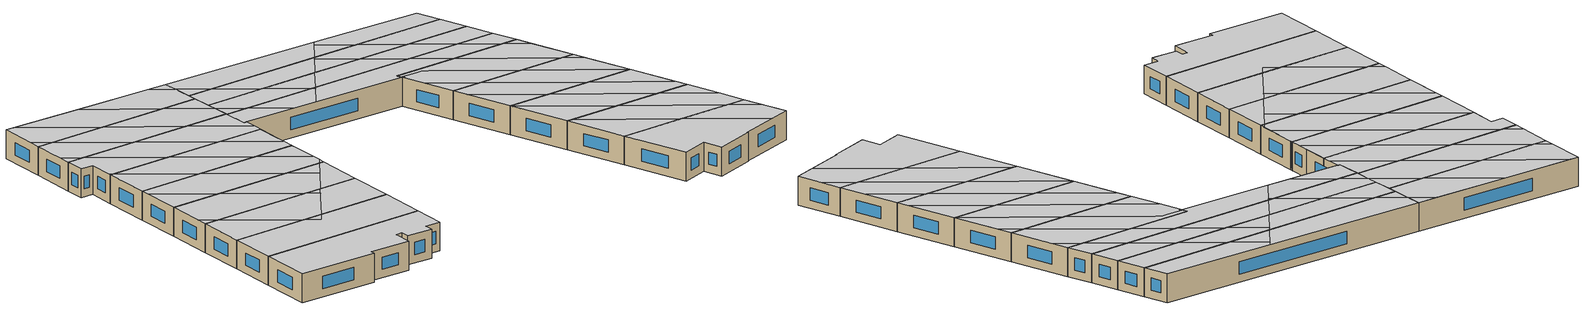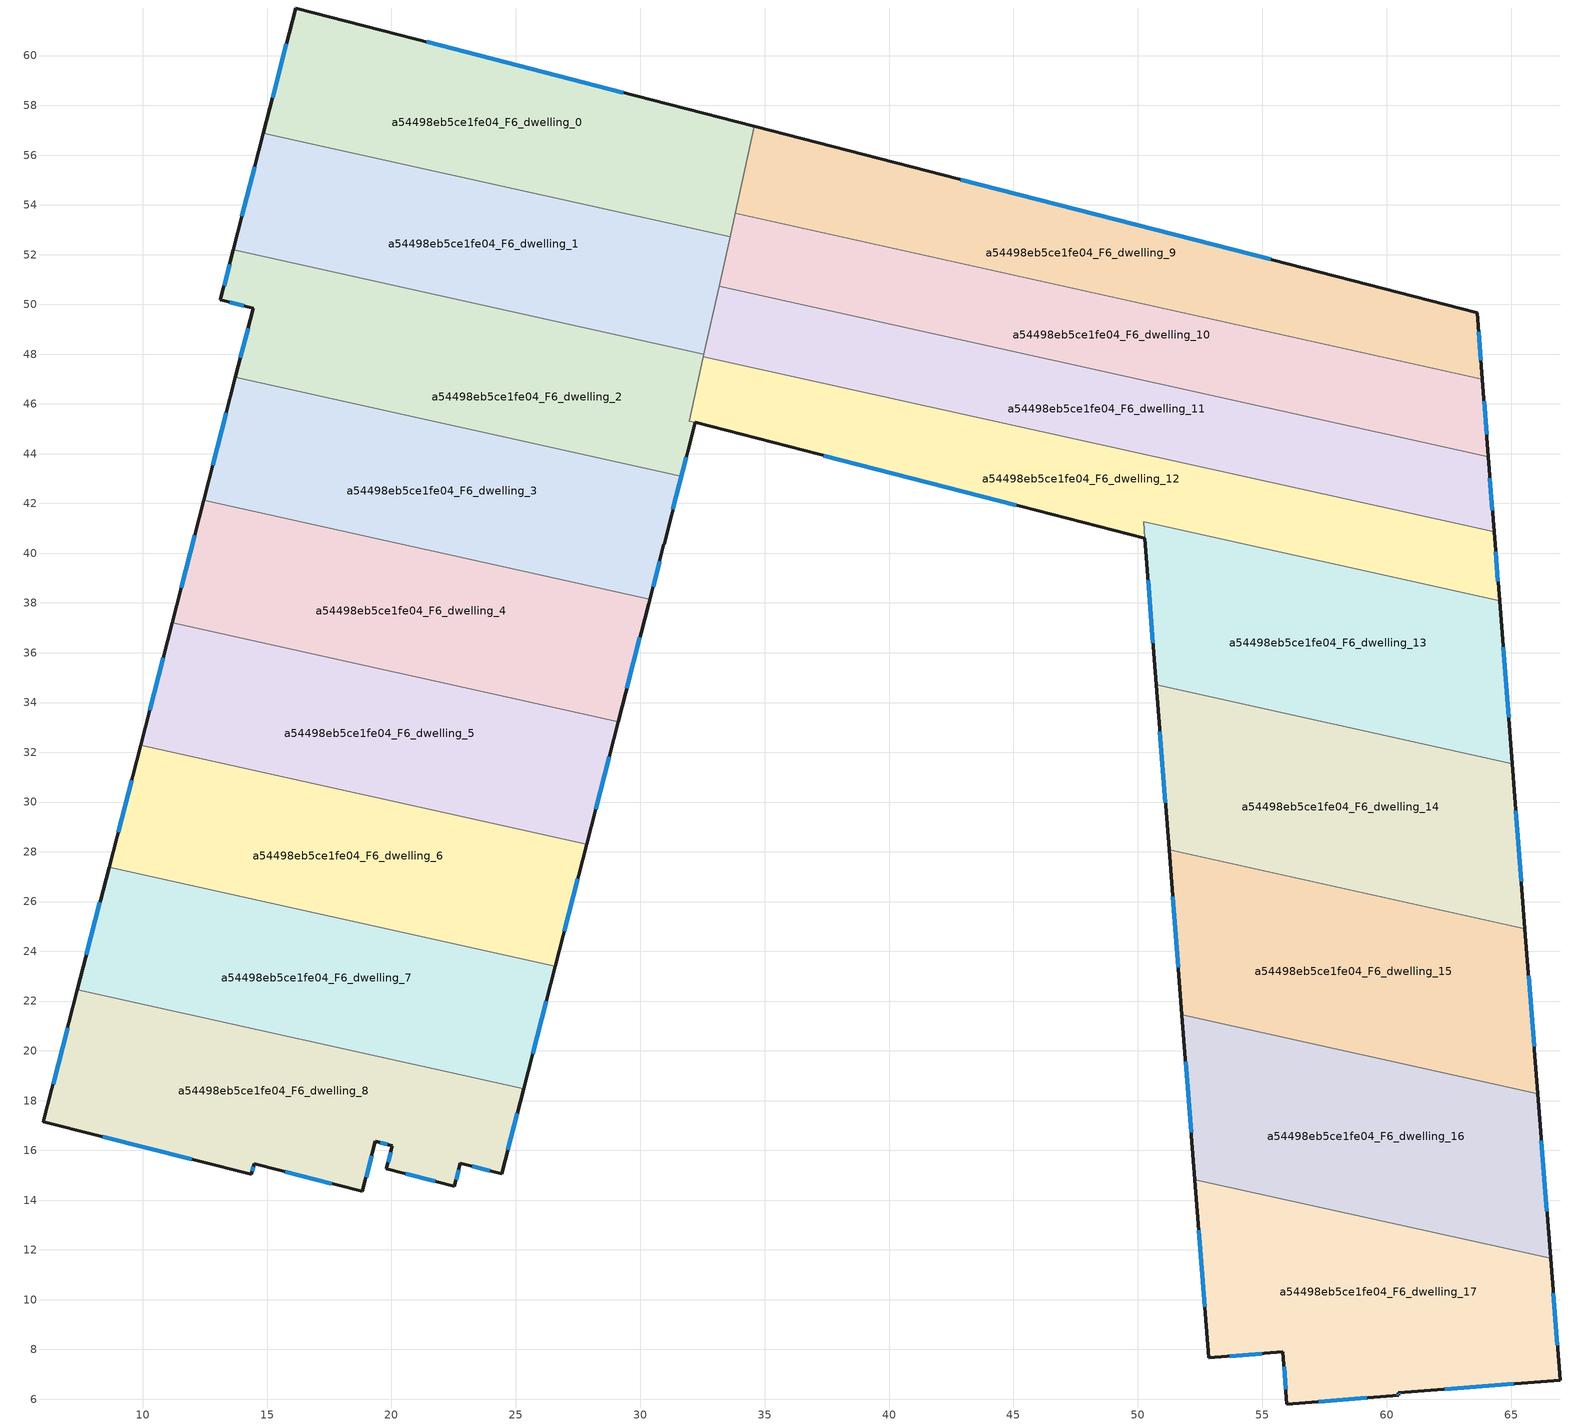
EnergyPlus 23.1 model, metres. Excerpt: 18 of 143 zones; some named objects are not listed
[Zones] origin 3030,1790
a54498eb5ce1fe04_F6_dwelling_0
 floor to a54498eb5ce1fe04_F5_dwelling_0 (EU_floor_Construction): 34.59,57.16 33.61,52.72 14.85,56.88 16.15,61.91 z18
 wall outside (EU_wall_Construction): 34.59,57.16 16.15,61.91 14.85,56.88 z18:21
 wall to a54498eb5ce1fe04_F6_dwelling_1 (EU_wall_Construction): 14.85,56.88 33.61,52.72 z18:21
 wall to a54498eb5ce1fe04_F6_dwelling_9 (EU_wall_Construction): 33.81,53.66 34.59,57.16 z18:21
 wall to a54498eb5ce1fe04_F6_dwelling_10 (EU_wall_Construction): 33.61,52.72 33.81,53.66 z18:21
 window (EU_Window_Construction): 15.78,60.47 15.22,58.32 / 29.32,58.52 21.42,60.55 z18.86:20.14
 ceiling to a54498eb5ce1fe04_F7_dwelling_2 (EU_floor_Construction): 29.61,53.61 24.43,59.78 17.07,61.67 22.53,55.18 z21
 ceiling to a54498eb5ce1fe04_F7_dwelling_1 (EU_floor_Construction): 33.61,52.72 34.25,55.62 32.51,57.7 24.43,59.78 29.61,53.61 z21
 ceiling to a54498eb5ce1fe04_F7_dwelling_4 (EU_floor_Construction): 16.34,56.55 15.14,57.98 14.85,56.88 z21
 ceiling to a54498eb5ce1fe04_F7_dwelling_0 (EU_floor_Construction): 34.25,55.62 34.59,57.16 32.51,57.7 z21
 ceiling to a54498eb5ce1fe04_F7_dwelling_3 (EU_floor_Construction): 22.53,55.18 17.07,61.67 16.15,61.91 15.14,57.98 16.34,56.55 z21
a54498eb5ce1fe04_F6_dwelling_1
 floor to a54498eb5ce1fe04_F5_dwelling_1 (EU_floor_Construction): 33.61,52.72 32.56,48 13.65,52.2 14.85,56.88 z18
 wall outside (EU_wall_Construction): 14.85,56.88 13.65,52.2 z18:21
 wall to a54498eb5ce1fe04_F6_dwelling_2 (EU_wall_Construction): 13.65,52.2 32.56,48 z18:21
 wall to a54498eb5ce1fe04_F6_dwelling_11 (EU_wall_Construction): 32.56,48 33.17,50.74 z18:21
 wall to a54498eb5ce1fe04_F6_dwelling_10 (EU_wall_Construction): 33.17,50.74 33.61,52.72 z18:21
 window (EU_Window_Construction): 14.51,55.54 13.99,53.53 z18.86:20.14
 ceiling to a54498eb5ce1fe04_F7_dwelling_2 (EU_floor_Construction): 32.56,48 32.93,49.65 29.61,53.61 22.53,55.18 27.63,49.1 z21
 ceiling to a54498eb5ce1fe04_F7_dwelling_3 (EU_floor_Construction): 27.63,49.1 22.53,55.18 16.34,56.55 21.44,50.47 z21
 ceiling to a54498eb5ce1fe04_F7_dwelling_1 (EU_floor_Construction): 32.93,49.65 33.61,52.72 29.61,53.61 z21
 ceiling to a54498eb5ce1fe04_F7_dwelling_4 (EU_floor_Construction): 21.44,50.47 16.34,56.55 14.85,56.88 13.96,53.4 15.27,51.84 z21
 ceiling to a54498eb5ce1fe04_F7_dwelling_5 (EU_floor_Construction): 15.27,51.84 13.96,53.4 13.65,52.2 z21
a54498eb5ce1fe04_F6_dwelling_10
 floor to a54498eb5ce1fe04_F5_dwelling_10 (EU_floor_Construction): 63.84,47 64.08,43.89 33.17,50.74 33.82,53.66 z18
 wall outside (EU_wall_Construction): 64.08,43.89 63.84,47 z18:21
 wall to a54498eb5ce1fe04_F6_dwelling_11 (EU_wall_Construction): 33.17,50.74 64.08,43.89 z18:21
 wall to a54498eb5ce1fe04_F6_dwelling_9 (EU_wall_Construction): 63.84,47 33.82,53.66 z18:21
 window (EU_Window_Construction): 64.02,44.78 63.91,46.11 z18.86:20.14
 ceiling to a54498eb5ce1fe04_F7_dwelling_9 (EU_floor_Construction): 64.08,43.89 63.84,47 53.84,49.22 56.99,45.46 z21
 ceiling to a54498eb5ce1fe04_F7_dwelling_0 (EU_floor_Construction): 48.85,50.32 36.37,53.09 39.53,49.33 45.97,47.9 z21
 ceiling to a54498eb5ce1fe04_F7_dwelling_1 (EU_floor_Construction): 39.53,49.33 36.37,53.09 33.82,53.66 33.17,50.74 z21
 ceiling to a54498eb5ce1fe04_F7_dwelling_10 (EU_floor_Construction): 56.99,45.46 53.84,49.22 48.85,50.32 48.46,50 51.19,46.75 z21
 ceiling to a54498eb5ce1fe04_F7_dwelling_11 (EU_floor_Construction): 51.19,46.75 48.46,50 45.97,47.9 z21
a54498eb5ce1fe04_F6_dwelling_11
 floor to a54498eb5ce1fe04_F5_dwelling_11 (EU_floor_Construction): 64.08,43.89 64.32,40.86 32.54,47.91 33.17,50.74 z18
 wall outside (EU_wall_Construction): 64.32,40.86 64.08,43.89 z18:21
 wall to a54498eb5ce1fe04_F6_dwelling_12 (EU_wall_Construction): 32.54,47.91 64.32,40.86 z18:21
 wall to a54498eb5ce1fe04_F6_dwelling_2 (EU_wall_Construction): 32.56,48 32.54,47.91 z18:21
 window (EU_Window_Construction): 64.25,41.72 64.15,43.02 z18.86:20.14
 ceiling to a54498eb5ce1fe04_F7_dwelling_1 (EU_floor_Construction): 42.59,45.68 39.53,49.33 33.17,50.74 32.93,49.65 34.82,47.4 z21
 ceiling to a54498eb5ce1fe04_F7_dwelling_11 (EU_floor_Construction): 54.25,43.09 51.19,46.75 45.97,47.9 43.16,45.55 z21
 ceiling to a54498eb5ce1fe04_F7_dwelling_0 (EU_floor_Construction): 45.97,47.9 39.53,49.33 42.59,45.68 43.16,45.55 z21
 ceiling to a54498eb5ce1fe04_F7_dwelling_9 (EU_floor_Construction): 64.32,40.86 64.08,43.89 56.99,45.46 60.05,41.81 z21
 ceiling adiabatic (EU_roof_Construction): 34.82,47.4 32.93,49.65 32.54,47.91 z21
 ceiling to a54498eb5ce1fe04_F7_dwelling_10 (EU_floor_Construction): 60.05,41.81 56.99,45.46 51.19,46.75 54.25,43.09 z21
a54498eb5ce1fe04_F6_dwelling_12
 floor to a54498eb5ce1fe04_F5_dwelling_12 (EU_floor_Construction): 64.32,40.86 64.53,38.09 50.23,41.26 50.28,40.6 32.22,45.26 31.97,45.31 32.54,47.91 z18
 wall outside (EU_wall_Construction): 64.53,38.09 64.32,40.86 / 32.22,45.26 50.28,40.6 z18:21
 wall to a54498eb5ce1fe04_F6_dwelling_2 (EU_wall_Construction): 32.54,47.91 31.97,45.31 32.22,45.26 z18:21
 wall to a54498eb5ce1fe04_F6_dwelling_13 (EU_wall_Construction): 50.28,40.6 50.23,41.26 64.53,38.09 z18:21
 window (EU_Window_Construction): 64.47,38.88 64.38,40.07 / 37.38,43.93 45.12,41.93 z18.86:20.14
 ceiling to a54498eb5ce1fe04_F7_dwelling_11 (EU_floor_Construction): 57.06,39.75 54.25,43.09 43.16,45.55 40.32,43.17 50.28,40.6 50.23,41.26 z21
 ceiling to a54498eb5ce1fe04_F7_dwelling_1 (EU_floor_Construction): 42.89,45.32 42.59,45.68 34.82,47.4 37.83,43.81 40.32,43.17 z21
 ceiling to a54498eb5ce1fe04_F7_dwelling_9 (EU_floor_Construction): 64.53,38.09 64.32,40.86 60.05,41.81 62.86,38.46 z21
 ceiling to a54498eb5ce1fe04_F7_dwelling_0 (EU_floor_Construction): 43.16,45.55 42.59,45.68 42.89,45.32 z21
 ceiling to a54498eb5ce1fe04_F7_dwelling_2 (EU_floor_Construction): 37.83,43.81 34.82,47.4 32.54,47.91 31.97,45.31 32.22,45.26 z21
 ceiling to a54498eb5ce1fe04_F7_dwelling_10 (EU_floor_Construction): 62.86,38.46 60.05,41.81 54.25,43.09 57.06,39.75 z21
a54498eb5ce1fe04_F6_dwelling_13
 floor to a54498eb5ce1fe04_F5_dwelling_13 (EU_floor_Construction): 64.53,38.09 65.04,31.54 50.74,34.71 50.23,41.26 z18
 wall outside (EU_wall_Construction): 65.04,31.54 64.53,38.09 / 50.28,40.6 50.74,34.71 z18:21
 wall to a54498eb5ce1fe04_F6_dwelling_14 (EU_wall_Construction): 50.74,34.71 65.04,31.54 z18:21
 window (EU_Window_Construction): 64.9,33.41 64.68,36.22 / 50.41,38.92 50.61,36.4 z18.86:20.14
 ceiling to a54498eb5ce1fe04_F7_dwelling_10 (EU_floor_Construction): 65.04,31.54 64.67,36.3 62.86,38.46 57.06,39.75 63.69,31.84 z21
 ceiling to a54498eb5ce1fe04_F7_dwelling_12 (EU_floor_Construction): 58.85,32.92 53.16,39.7 52.91,39.77 52.57,40.16 52.07,40.29 50.42,40.72 50.45,40.4 50.3,40.44 50.48,38.08 53.89,34.02 z21
 ceiling to a54498eb5ce1fe04_F7_dwelling_11 (EU_floor_Construction): 63.69,31.84 57.06,39.75 50.23,41.26 50.3,40.44 50.45,40.4 50.42,40.72 52.07,40.29 52.57,40.16 52.91,39.77 53.16,39.7 58.85,32.92 z21
 ceiling to a54498eb5ce1fe04_F7_dwelling_13 (EU_floor_Construction): 53.89,34.02 50.48,38.08 50.74,34.71 z21
 ceiling to a54498eb5ce1fe04_F7_dwelling_9 (EU_floor_Construction): 64.67,36.3 64.53,38.09 62.86,38.46 z21
a54498eb5ce1fe04_F6_dwelling_14
 floor to a54498eb5ce1fe04_F5_dwelling_14 (EU_floor_Construction): 65.04,31.54 65.56,24.92 51.25,28.09 50.74,34.71 z18
 wall outside (EU_wall_Construction): 50.74,34.71 51.25,28.09 / 65.56,24.92 65.04,31.54 z18:21
 wall to a54498eb5ce1fe04_F6_dwelling_15 (EU_wall_Construction): 51.25,28.09 65.56,24.92 z18:21
 window (EU_Window_Construction): 50.89,32.82 51.11,29.98 / 65.41,26.81 65.19,29.65 z18.86:20.14
 ceiling to a54498eb5ce1fe04_F7_dwelling_12 (EU_floor_Construction): 65.56,24.92 58.85,32.92 53.89,34.02 60.6,26.01 z21
 ceiling to a54498eb5ce1fe04_F7_dwelling_10 (EU_floor_Construction): 65.16,30.1 65.04,31.54 63.69,31.84 z21
 ceiling to a54498eb5ce1fe04_F7_dwelling_14 (EU_floor_Construction): 55.9,27.06 50.87,33.06 51.25,28.09 z21
 ceiling to a54498eb5ce1fe04_F7_dwelling_13 (EU_floor_Construction): 60.6,26.01 53.89,34.02 50.74,34.71 50.87,33.06 55.9,27.06 z21
 ceiling to a54498eb5ce1fe04_F7_dwelling_11 (EU_floor_Construction): 65.56,24.92 65.16,30.1 63.69,31.84 58.85,32.92 z21
a54498eb5ce1fe04_F6_dwelling_15
 floor to a54498eb5ce1fe04_F5_dwelling_15 (EU_floor_Construction): 65.56,24.92 66.07,18.29 51.77,21.46 51.25,28.09 z18
 wall outside (EU_wall_Construction): 51.25,28.09 51.77,21.46 / 66.07,18.29 65.56,24.92 z18:21
 wall to a54498eb5ce1fe04_F6_dwelling_16 (EU_wall_Construction): 51.77,21.46 66.07,18.29 z18:21
 window (EU_Window_Construction): 51.4,26.19 51.62,23.35 / 65.93,20.18 65.71,23.02 z18.86:20.14
 ceiling to a54498eb5ce1fe04_F7_dwelling_14 (EU_floor_Construction): 62.62,19.05 55.9,27.06 51.25,28.09 51.27,27.91 57.8,20.12 z21
 ceiling to a54498eb5ce1fe04_F7_dwelling_12 (EU_floor_Construction): 65.97,19.62 65.96,19.71 65.94,19.96 65.92,20.31 65.56,24.92 60.6,26.01 z21
 ceiling to a54498eb5ce1fe04_F7_dwelling_13 (EU_floor_Construction): 66.07,18.29 65.97,19.62 60.6,26.01 55.9,27.06 62.62,19.05 z21
 ceiling adiabatic (EU_roof_Construction): 57.8,20.12 51.27,27.91 51.26,28.01 51.77,21.46 z21
a54498eb5ce1fe04_F6_dwelling_16
 floor to a54498eb5ce1fe04_F5_dwelling_16 (EU_floor_Construction): 66.07,18.29 66.59,11.66 52.28,14.83 51.77,21.46 z18
 wall outside (EU_wall_Construction): 51.77,21.46 52.28,14.83 / 66.59,11.66 66.07,18.29 z18:21
 wall to a54498eb5ce1fe04_F6_dwelling_17 (EU_wall_Construction): 52.28,14.83 66.59,11.66 z18:21
 window (EU_Window_Construction): 51.92,19.56 52.14,16.72 / 66.44,13.55 66.22,16.39 z18.86:20.14
 ceiling to a54498eb5ce1fe04_F7_dwelling_14 (EU_floor_Construction): 66.59,11.66 66.36,14.59 62.62,19.05 57.8,20.12 64.52,12.11 z21
 ceiling to a54498eb5ce1fe04_F7_dwelling_13 (EU_floor_Construction): 66.36,14.59 66.07,18.29 62.62,19.05 z21
 ceiling to a54498eb5ce1fe04_F7_dwelling_15 (EU_floor_Construction): 64.52,12.11 57.8,20.12 52.28,21.34 59,13.34 z21
 ceiling to a54498eb5ce1fe04_F7_dwelling_16 (EU_floor_Construction): 59,13.34 52.28,21.34 51.77,21.46 52.28,14.83 z21
a54498eb5ce1fe04_F6_dwelling_17
 floor to a54498eb5ce1fe04_F5_dwelling_17 (EU_floor_Construction): 66.59,11.66 66.97,6.76 60.47,6.25 60.48,6.16 55.99,5.81 55.83,7.9 52.84,7.67 52.28,14.83 z18
 wall outside (EU_wall_Construction): 52.28,14.83 52.84,7.67 55.83,7.9 55.99,5.81 60.48,6.16 60.47,6.25 66.97,6.76 66.59,11.66 z18:21
 window (EU_Window_Construction): 52.44,12.78 52.68,9.71 / 66.86,8.16 66.7,10.26 / 62.33,6.4 65.11,6.62 / 60.47,6.18 60.47,6.23 / 57.27,5.91 59.2,6.06 / 55.88,7.3 55.95,6.41 / 53.69,7.73 54.98,7.83 z18.86:20.14
 ceiling to a54498eb5ce1fe04_F7_dwelling_15 (EU_floor_Construction): 66.97,6.76 66.76,9.44 64.52,12.11 59,13.34 64.67,6.58 z21
 ceiling to a54498eb5ce1fe04_F7_dwelling_16 (EU_floor_Construction): 64.67,6.58 59,13.34 52.28,14.83 52.84,7.67 55.83,7.9 55.99,5.81 60.48,6.16 60.47,6.25 z21
 ceiling to a54498eb5ce1fe04_F7_dwelling_14 (EU_floor_Construction): 66.76,9.44 66.59,11.66 64.52,12.11 z21
a54498eb5ce1fe04_F6_dwelling_2
 floor to a54498eb5ce1fe04_F5_dwelling_2 (EU_floor_Construction): 32.56,48 31.97,45.31 32.22,45.26 30.95,40.37 31.65,43.08 13.73,47.07 14.44,49.84 13.12,50.18 13.65,52.2 z18
 wall outside (EU_wall_Construction): 13.65,52.2 13.12,50.18 14.44,49.84 13.73,47.07 / 30.96,40.37 32.22,45.26 z18:21
 wall to a54498eb5ce1fe04_F6_dwelling_3 (EU_wall_Construction): 13.73,47.07 31.65,43.08 30.95,40.37 z18:21
 window (EU_Window_Construction): 14.24,49.05 13.93,47.86 / 13.5,50.08 14.07,49.94 / 13.5,51.62 13.27,50.76 / 31.32,41.77 31.86,43.86 z18.86:20.14
 ceiling to a54498eb5ce1fe04_F7_dwelling_4 (EU_floor_Construction): 26.71,44.18 21.44,50.47 15.27,51.84 20.54,45.55 z21
 ceiling to a54498eb5ce1fe04_F7_dwelling_3 (EU_floor_Construction): 30.96,40.37 31.89,44.01 27.63,49.1 21.44,50.47 26.71,44.18 31.65,43.08 z21
 ceiling to a54498eb5ce1fe04_F7_dwelling_5 (EU_floor_Construction): 20.54,45.55 15.27,51.84 13.65,52.2 13.12,50.18 14.44,49.84 13.76,47.19 13.9,47.03 z21
 ceiling to a54498eb5ce1fe04_F7_dwelling_6 (EU_floor_Construction): 13.9,47.03 13.76,47.19 13.73,47.07 z21
 ceiling to a54498eb5ce1fe04_F7_dwelling_2 (EU_floor_Construction): 31.89,44.01 32.22,45.26 31.97,45.31 32.56,48 27.63,49.1 z21
a54498eb5ce1fe04_F6_dwelling_3
 floor to a54498eb5ce1fe04_F5_dwelling_3 (EU_floor_Construction): 31.65,43.08 30.95,40.36 30.34,37.97 30.38,38.15 12.45,42.12 13.73,47.07 z18
 wall outside (EU_wall_Construction): 13.73,47.07 12.45,42.12 / 30.34,37.97 30.95,40.36 z18:21
 wall to a54498eb5ce1fe04_F6_dwelling_4 (EU_wall_Construction): 12.45,42.12 30.38,38.15 30.34,37.97 z18:21
 window (EU_Window_Construction): 13.36,45.65 12.82,43.54 / 30.51,38.65 30.78,39.68 z18.86:20.14
 ceiling to a54498eb5ce1fe04_F7_dwelling_5 (EU_floor_Construction): 25.93,39.14 20.54,45.55 13.9,47.03 19.29,40.61 z21
 ceiling to a54498eb5ce1fe04_F7_dwelling_6 (EU_floor_Construction): 19.29,40.61 13.9,47.03 13.73,47.07 12.45,42.12 z21
 ceiling to a54498eb5ce1fe04_F7_dwelling_4 (EU_floor_Construction): 30.34,37.97 30.71,39.42 26.71,44.18 20.54,45.55 25.93,39.14 30.38,38.15 z21
 ceiling to a54498eb5ce1fe04_F7_dwelling_3 (EU_floor_Construction): 30.71,39.42 30.96,40.38 31.65,43.08 26.71,44.18 z21
a54498eb5ce1fe04_F6_dwelling_4
 floor to a54498eb5ce1fe04_F5_dwelling_4 (EU_floor_Construction): 30.38,38.15 30.34,37.97 29.11,33.23 11.18,37.21 12.45,42.12 z18
 wall outside (EU_wall_Construction): 29.11,33.23 30.34,37.97 / 12.45,42.12 11.18,37.21 z18:21
 wall to a54498eb5ce1fe04_F6_dwelling_5 (EU_wall_Construction): 11.18,37.21 29.11,33.23 z18:21
 window (EU_Window_Construction): 29.46,34.58 29.99,36.61 / 12.09,40.72 11.55,38.61 z18.86:20.14
 ceiling to a54498eb5ce1fe04_F7_dwelling_6 (EU_floor_Construction): 24.65,34.22 19.29,40.61 12.45,42.12 12.2,41.15 16.5,36.03 z21
 ceiling to a54498eb5ce1fe04_F7_dwelling_5 (EU_floor_Construction): 29.29,33.91 29.53,34.84 25.93,39.14 19.29,40.61 24.65,34.22 28.61,33.34 z21
 ceiling to a54498eb5ce1fe04_F7_dwelling_7 (EU_floor_Construction): 16.5,36.03 12.2,41.15 11.18,37.21 z21
 ceiling to a54498eb5ce1fe04_F7_dwelling_4 (EU_floor_Construction): 29.53,34.84 30.34,37.97 30.38,38.15 25.93,39.14 z21
 ceiling to a54498eb5ce1fe04_F7_dwelling_8 (EU_floor_Construction): 29.11,33.23 29.29,33.91 28.61,33.34 z21
a54498eb5ce1fe04_F6_dwelling_5
 floor to a54498eb5ce1fe04_F5_dwelling_5 (EU_floor_Construction): 29.11,33.23 27.85,28.31 9.92,32.29 11.18,37.21 z18
 wall outside (EU_wall_Construction): 11.18,37.21 9.92,32.29 / 27.85,28.31 29.11,33.23 z18:21
 wall to a54498eb5ce1fe04_F6_dwelling_6 (EU_wall_Construction): 9.92,32.29 27.85,28.31 z18:21
 window (EU_Window_Construction): 10.82,35.8 10.28,33.69 / 28.21,29.72 28.75,31.83 z18.86:20.14
 ceiling to a54498eb5ce1fe04_F7_dwelling_7 (EU_floor_Construction): 21.86,29.64 16.5,36.03 11.18,37.21 10.18,33.32 11.31,31.98 z21
 ceiling to a54498eb5ce1fe04_F7_dwelling_6 (EU_floor_Construction): 26.72,31.75 24.65,34.22 16.5,36.03 21.86,29.64 23.71,29.23 z21
 ceiling to a54498eb5ce1fe04_F7_dwelling_8 (EU_floor_Construction): 11.31,31.98 10.18,33.32 9.92,32.29 z21; 27.85,28.31 29.11,33.23 28.61,33.34 23.71,29.23 z21
 ceiling to a54498eb5ce1fe04_F7_dwelling_5 (EU_floor_Construction): 28.61,33.34 24.65,34.22 26.72,31.75 z21
a54498eb5ce1fe04_F6_dwelling_6
 floor to a54498eb5ce1fe04_F5_dwelling_6 (EU_floor_Construction): 27.85,28.31 26.58,23.4 8.65,27.37 9.92,32.29 z18
 wall outside (EU_wall_Construction): 9.92,32.29 8.65,27.37 / 26.58,23.4 27.85,28.31 z18:21
 wall to a54498eb5ce1fe04_F6_dwelling_7 (EU_wall_Construction): 8.65,27.37 26.58,23.4 z18:21
 window (EU_Window_Construction): 9.55,30.88 9.01,28.78 / 26.94,24.8 27.48,26.91 z18.86:20.14
 ceiling to a54498eb5ce1fe04_F7_dwelling_8 (EU_floor_Construction): 26.58,23.4 27.85,28.31 23.71,29.23 18.81,25.12 z21; 16.67,25.59 11.31,31.98 9.92,32.29 8.65,27.37 z21
 ceiling to a54498eb5ce1fe04_F7_dwelling_7 (EU_floor_Construction): 22.82,28.49 21.86,29.64 11.31,31.98 16.67,25.59 18.81,25.12 z21
 ceiling to a54498eb5ce1fe04_F7_dwelling_6 (EU_floor_Construction): 23.71,29.23 21.86,29.64 22.82,28.49 z21
a54498eb5ce1fe04_F6_dwelling_7
 floor to a54498eb5ce1fe04_F5_dwelling_7 (EU_floor_Construction): 26.58,23.4 25.31,18.48 7.38,22.45 8.65,27.37 z18
 wall outside (EU_wall_Construction): 8.65,27.37 7.38,22.45 / 25.31,18.48 26.58,23.4 z18:21
 wall to a54498eb5ce1fe04_F6_dwelling_8 (EU_wall_Construction): 7.38,22.45 25.31,18.48 z18:21
 window (EU_Window_Construction): 8.29,25.97 7.74,23.86 / 25.67,19.88 26.22,21.99 z18.86:20.14
 ceiling to a54498eb5ce1fe04_F7_dwelling_8 (EU_floor_Construction): 25.31,18.48 26.58,23.4 18.81,25.12 17.79,24.26 16.67,25.59 8.65,27.37 7.38,22.45 z21
 ceiling to a54498eb5ce1fe04_F7_dwelling_7 (EU_floor_Construction): 18.81,25.12 16.67,25.59 17.79,24.26 z21
a54498eb5ce1fe04_F6_dwelling_8
 floor to a54498eb5ce1fe04_F5_dwelling_8 (EU_floor_Construction): 25.31,18.48 24.43,15.05 22.77,15.48 22.53,14.55 19.79,15.26 20.03,16.19 19.35,16.36 18.84,14.35 14.48,15.47 14.37,15.04 6.01,17.15 7.38,22.45 z18
 wall outside (EU_wall_Construction): 7.38,22.45 6.01,17.15 14.37,15.04 14.48,15.47 18.84,14.35 19.35,16.36 20.03,16.19 19.79,15.26 22.53,14.55 22.77,15.48 24.43,15.05 25.31,18.48 z18:21
 window (EU_Window_Construction): 19.96,15.92 19.86,15.52 / 19.55,16.31 19.84,16.24 / 18.98,14.92 19.21,15.79 / 15.72,15.15 17.59,14.67 / 14.4,15.16 14.45,15.35 / 8.4,16.54 11.98,15.64 / 6.99,20.94 6.4,18.66 / 24.68,16.03 25.06,17.5 / 23.25,15.36 23.96,15.18 / 22.6,14.82 22.7,15.22 / 20.58,15.06 21.75,14.75 z18.86:20.14
 ceiling to a54498eb5ce1fe04_F7_dwelling_8 (EU_floor_Construction): 24.43,15.05 25.31,18.48 7.38,22.45 6.01,17.15 14.37,15.04 14.48,15.47 18.84,14.35 19.35,16.36 20.03,16.19 19.79,15.26 22.53,14.55 22.77,15.48 z21
a54498eb5ce1fe04_F6_dwelling_9
 floor to a54498eb5ce1fe04_F5_dwelling_9 (EU_floor_Construction): 63.64,49.67 63.84,47 33.82,53.66 34.59,57.16 z18
 wall outside (EU_wall_Construction): 63.84,47 63.64,49.67 34.59,57.16 z18:21
 window (EU_Window_Construction): 55.34,51.81 42.89,55.02 / 63.78,47.76 63.69,48.91 z18.86:20.14
 ceiling to a54498eb5ce1fe04_F7_dwelling_0 (EU_floor_Construction): 51.73,52.74 34.59,57.16 34.25,55.62 36.37,53.09 48.85,50.32 z21
 ceiling to a54498eb5ce1fe04_F7_dwelling_9 (EU_floor_Construction): 63.84,47 63.64,49.67 51.73,52.74 51.23,52.32 53.84,49.22 z21
 ceiling to a54498eb5ce1fe04_F7_dwelling_10 (EU_floor_Construction): 53.84,49.22 51.23,52.32 48.85,50.32 z21
 ceiling to a54498eb5ce1fe04_F7_dwelling_1 (EU_floor_Construction): 36.37,53.09 34.25,55.62 33.82,53.66 z21
[Building]
EU S2 Campaign: North Axis=0; Terrain=City; Solar Distribution=FullExterior
[Site:Location]
Helsinki-Vantaa.AP: Latitude=60.317; Longitude=24.963; Time Zone=2; Elevation=54.6
[SizingPeriod:WeatherFileDays]
AnnualSizingPeriod: Begin Month=1; Begin Day of Month=1; End Month=12; End Day of Month=31; Day of Week for Start Day=Monday; Use Weather File Daylight Saving Period=No; Use Weather File Rain and Snow Indicators=No
[MATERIAL]
EU_InternalMass_Material: Roughness=MediumRough; Thickness=0.1; Conductivity=1; Density=1800; Specific Heat=900; Thermal Absorptance=0.9; Solar Absorptance=0.7; Visible Absorptance=0.7
[MATERIAL:NOMASS] Roughness=MediumRough; Thermal Absorptance=0.9; Solar Absorptance=0.7; Visible Absorptance=0.7
Name | Thermal Resistance
EU_wall_NoMass | 5.91765
EU_roof_NoMass | 11.1778
EU_floor_NoMass | 6.2875
[WINDOWMATERIAL:SIMPLEGLAZINGSYSTEM]
EU_Window_SimpleGlazing: UFactor=0.994035; Solar Heat Gain Coefficient=0.7; Visible Transmittance=0.7
[CONSTRUCTION]
EU_wall_Construction: EU_wall_NoMass
EU_roof_Construction: EU_roof_NoMass
EU_floor_Construction: EU_floor_NoMass
EU_Window_Construction: EU_Window_SimpleGlazing
EU_InternalMass_Construction: EU_InternalMass_Material
[ZONE] Type=1; Multiplier=1; Ceiling Height=autocalculate; Floor Area=autocalculate; Part of Total Floor Area=Yes
Name | Volume
a54498eb5ce1fe04_F6_dwelling_0 | 279.579
a54498eb5ce1fe04_F6_dwelling_1 | 279.638
a54498eb5ce1fe04_F6_dwelling_10; a54498eb5ce1fe04_F6_dwelling_11 | 279.642
a54498eb5ce1fe04_F6_dwelling_12 | 280.151
a54498eb5ce1fe04_F6_dwelling_13 | 276.139
a54498eb5ce1fe04_F6_dwelling_14 | 279.519
a54498eb5ce1fe04_F6_dwelling_15 | 279.626
a54498eb5ce1fe04_F6_dwelling_16 | 279.625
a54498eb5ce1fe04_F6_dwelling_17 | 279.613
a54498eb5ce1fe04_F6_dwelling_2 | 281.298
a54498eb5ce1fe04_F6_dwelling_3 | 280.831
a54498eb5ce1fe04_F6_dwelling_4 | 279.646
a54498eb5ce1fe04_F6_dwelling_5 | 279.582
a54498eb5ce1fe04_F6_dwelling_6 | 279.635
a54498eb5ce1fe04_F6_dwelling_7 | 279.636
a54498eb5ce1fe04_F6_dwelling_8 | 279.595
a54498eb5ce1fe04_F6_dwelling_9 | 279.56
[INTERNALMASS] Construction=EU_InternalMass_Construction
Name | Zone or ZoneList | Surface Area
a54498eb5ce1fe04_F6_dwelling_0_EU_InternalMass | a54498eb5ce1fe04_F6_dwelling_0 | 93.1929
a54498eb5ce1fe04_F6_dwelling_1_EU_InternalMass | a54498eb5ce1fe04_F6_dwelling_1 | 93.2123
a54498eb5ce1fe04_F6_dwelling_2_EU_InternalMass | a54498eb5ce1fe04_F6_dwelling_2 | 93.7642
a54498eb5ce1fe04_F6_dwelling_3_EU_InternalMass | a54498eb5ce1fe04_F6_dwelling_3 | 93.6038
a54498eb5ce1fe04_F6_dwelling_4_EU_InternalMass | a54498eb5ce1fe04_F6_dwelling_4 | 93.2157
a54498eb5ce1fe04_F6_dwelling_5_EU_InternalMass | a54498eb5ce1fe04_F6_dwelling_5 | 93.1938
a54498eb5ce1fe04_F6_dwelling_6_EU_InternalMass | a54498eb5ce1fe04_F6_dwelling_6 | 93.2117
a54498eb5ce1fe04_F6_dwelling_7_EU_InternalMass | a54498eb5ce1fe04_F6_dwelling_7 | 93.2122
a54498eb5ce1fe04_F6_dwelling_8_EU_InternalMass | a54498eb5ce1fe04_F6_dwelling_8 | 93.1987
a54498eb5ce1fe04_F6_dwelling_9_EU_InternalMass | a54498eb5ce1fe04_F6_dwelling_9 | 93.1864
a54498eb5ce1fe04_F6_dwelling_10_EU_InternalMass | a54498eb5ce1fe04_F6_dwelling_10 | 93.2141
a54498eb5ce1fe04_F6_dwelling_11_EU_InternalMass | a54498eb5ce1fe04_F6_dwelling_11 | 93.2139
a54498eb5ce1fe04_F6_dwelling_12_EU_InternalMass | a54498eb5ce1fe04_F6_dwelling_12 | 93.3839
a54498eb5ce1fe04_F6_dwelling_13_EU_InternalMass | a54498eb5ce1fe04_F6_dwelling_13 | 92.0657
a54498eb5ce1fe04_F6_dwelling_14_EU_InternalMass | a54498eb5ce1fe04_F6_dwelling_14 | 93.1731
a54498eb5ce1fe04_F6_dwelling_15_EU_InternalMass | a54498eb5ce1fe04_F6_dwelling_15 | 93.2086
a54498eb5ce1fe04_F6_dwelling_16_EU_InternalMass | a54498eb5ce1fe04_F6_dwelling_16 | 93.2086
a54498eb5ce1fe04_F6_dwelling_17_EU_InternalMass | a54498eb5ce1fe04_F6_dwelling_17 | 93.2048
[OTHEREQUIPMENT] Fuel Type=Electricity; Design Level Calculation Method=Watts/Area; Power per Zone Floor Area=1; Fraction Latent=0; Fraction Radiant=0; Fraction Lost=0; Carbon Dioxide Generation Rate=0; EndUse Subcategory=EU_Step8_InternalGains
Name | Zone or ZoneList or Space or SpaceList | Schedule
EU_Step8_InternalGain_a54498eb5ce1fe04_F6_dwelling_0_f000 | a54498eb5ce1fe04_F6_dwelling_0 | EU_Step8_GainSchedule_a54498eb5ce1fe04_F6_dwelling_0_f000
EU_Step8_InternalGain_a54498eb5ce1fe04_F6_dwelling_1_f000 | a54498eb5ce1fe04_F6_dwelling_1 | EU_Step8_GainSchedule_a54498eb5ce1fe04_F6_dwelling_1_f000
EU_Step8_InternalGain_a54498eb5ce1fe04_F6_dwelling_2_f000 | a54498eb5ce1fe04_F6_dwelling_2 | EU_Step8_GainSchedule_a54498eb5ce1fe04_F6_dwelling_2_f000
EU_Step8_InternalGain_a54498eb5ce1fe04_F6_dwelling_3_f000 | a54498eb5ce1fe04_F6_dwelling_3 | EU_Step8_GainSchedule_a54498eb5ce1fe04_F6_dwelling_3_f000
EU_Step8_InternalGain_a54498eb5ce1fe04_F6_dwelling_4_f000 | a54498eb5ce1fe04_F6_dwelling_4 | EU_Step8_GainSchedule_a54498eb5ce1fe04_F6_dwelling_4_f000
EU_Step8_InternalGain_a54498eb5ce1fe04_F6_dwelling_5_f000 | a54498eb5ce1fe04_F6_dwelling_5 | EU_Step8_GainSchedule_a54498eb5ce1fe04_F6_dwelling_5_f000
EU_Step8_InternalGain_a54498eb5ce1fe04_F6_dwelling_6_f000 | a54498eb5ce1fe04_F6_dwelling_6 | EU_Step8_GainSchedule_a54498eb5ce1fe04_F6_dwelling_6_f000
EU_Step8_InternalGain_a54498eb5ce1fe04_F6_dwelling_7_f000 | a54498eb5ce1fe04_F6_dwelling_7 | EU_Step8_GainSchedule_a54498eb5ce1fe04_F6_dwelling_7_f000
EU_Step8_InternalGain_a54498eb5ce1fe04_F6_dwelling_8_f000 | a54498eb5ce1fe04_F6_dwelling_8 | EU_Step8_GainSchedule_a54498eb5ce1fe04_F6_dwelling_8_f000
EU_Step8_InternalGain_a54498eb5ce1fe04_F6_dwelling_9_f000 | a54498eb5ce1fe04_F6_dwelling_9 | EU_Step8_GainSchedule_a54498eb5ce1fe04_F6_dwelling_9_f000
EU_Step8_InternalGain_a54498eb5ce1fe04_F6_dwelling_10_f000 | a54498eb5ce1fe04_F6_dwelling_10 | EU_Step8_GainSchedule_a54498eb5ce1fe04_F6_dwelling_10_f000
EU_Step8_InternalGain_a54498eb5ce1fe04_F6_dwelling_11_f000 | a54498eb5ce1fe04_F6_dwelling_11 | EU_Step8_GainSchedule_a54498eb5ce1fe04_F6_dwelling_11_f000
EU_Step8_InternalGain_a54498eb5ce1fe04_F6_dwelling_12_f000 | a54498eb5ce1fe04_F6_dwelling_12 | EU_Step8_GainSchedule_a54498eb5ce1fe04_F6_dwelling_12_f000
EU_Step8_InternalGain_a54498eb5ce1fe04_F6_dwelling_13_f000 | a54498eb5ce1fe04_F6_dwelling_13 | EU_Step8_GainSchedule_a54498eb5ce1fe04_F6_dwelling_13_f000
EU_Step8_InternalGain_a54498eb5ce1fe04_F6_dwelling_14_f000 | a54498eb5ce1fe04_F6_dwelling_14 | EU_Step8_GainSchedule_a54498eb5ce1fe04_F6_dwelling_14_f000
EU_Step8_InternalGain_a54498eb5ce1fe04_F6_dwelling_15_f000 | a54498eb5ce1fe04_F6_dwelling_15 | EU_Step8_GainSchedule_a54498eb5ce1fe04_F6_dwelling_15_f000
EU_Step8_InternalGain_a54498eb5ce1fe04_F6_dwelling_16_f000 | a54498eb5ce1fe04_F6_dwelling_16 | EU_Step8_GainSchedule_a54498eb5ce1fe04_F6_dwelling_16_f000
EU_Step8_InternalGain_a54498eb5ce1fe04_F6_dwelling_17_f000 | a54498eb5ce1fe04_F6_dwelling_17 | EU_Step8_GainSchedule_a54498eb5ce1fe04_F6_dwelling_17_f000
[ZONEVENTILATION:DESIGNFLOWRATE] Schedule=EU_AlwaysOn; Design Flow Rate Calculation Method=AirChanges/Hour; Air Changes per Hour=0.596421; Ventilation Type=Natural; Fan Pressure Rise=0; Fan Total Efficiency=1; Constant Term Coefficient=1; Temperature Term Coefficient=0; Velocity Term Coefficient=0; Velocity Squared Term Coefficient=0; Minimum Indoor Temperature=-100; Maximum Indoor Temperature=100; Delta Temperature=-100; Minimum Outdoor Temperature=-100; Maximum Outdoor Temperature=100; Maximum Wind Speed=40
Name | Zone or ZoneList or Space or SpaceList
EU_ConstantAir_a54498eb5ce1fe04_F6_dwelling_0 | a54498eb5ce1fe04_F6_dwelling_0
EU_ConstantAir_a54498eb5ce1fe04_F6_dwelling_1 | a54498eb5ce1fe04_F6_dwelling_1
EU_ConstantAir_a54498eb5ce1fe04_F6_dwelling_2 | a54498eb5ce1fe04_F6_dwelling_2
EU_ConstantAir_a54498eb5ce1fe04_F6_dwelling_3 | a54498eb5ce1fe04_F6_dwelling_3
EU_ConstantAir_a54498eb5ce1fe04_F6_dwelling_4 | a54498eb5ce1fe04_F6_dwelling_4
EU_ConstantAir_a54498eb5ce1fe04_F6_dwelling_5 | a54498eb5ce1fe04_F6_dwelling_5
EU_ConstantAir_a54498eb5ce1fe04_F6_dwelling_6 | a54498eb5ce1fe04_F6_dwelling_6
EU_ConstantAir_a54498eb5ce1fe04_F6_dwelling_7 | a54498eb5ce1fe04_F6_dwelling_7
EU_ConstantAir_a54498eb5ce1fe04_F6_dwelling_8 | a54498eb5ce1fe04_F6_dwelling_8
EU_ConstantAir_a54498eb5ce1fe04_F6_dwelling_9 | a54498eb5ce1fe04_F6_dwelling_9
EU_ConstantAir_a54498eb5ce1fe04_F6_dwelling_10 | a54498eb5ce1fe04_F6_dwelling_10
EU_ConstantAir_a54498eb5ce1fe04_F6_dwelling_11 | a54498eb5ce1fe04_F6_dwelling_11
EU_ConstantAir_a54498eb5ce1fe04_F6_dwelling_12 | a54498eb5ce1fe04_F6_dwelling_12
EU_ConstantAir_a54498eb5ce1fe04_F6_dwelling_13 | a54498eb5ce1fe04_F6_dwelling_13
EU_ConstantAir_a54498eb5ce1fe04_F6_dwelling_14 | a54498eb5ce1fe04_F6_dwelling_14
EU_ConstantAir_a54498eb5ce1fe04_F6_dwelling_15 | a54498eb5ce1fe04_F6_dwelling_15
EU_ConstantAir_a54498eb5ce1fe04_F6_dwelling_16 | a54498eb5ce1fe04_F6_dwelling_16
EU_ConstantAir_a54498eb5ce1fe04_F6_dwelling_17 | a54498eb5ce1fe04_F6_dwelling_17
[HVACTEMPLATE:ZONE:IDEALLOADSAIRSYSTEM] System Availability Schedule=EU_AlwaysOn; Maximum Heating Supply Air Temperature=50; Minimum Cooling Supply Air Temperature=13; Maximum Heating Supply Air Humidity Ratio=0.0156; Minimum Cooling Supply Air Humidity Ratio=0.0077; Heating Limit=NoLimit; Cooling Limit=NoLimit; Heating Availability Schedule=EU_AlwaysOn; Cooling Availability Schedule=EU_CoolingOff; Dehumidification Control Type=ConstantSensibleHeatRatio; Cooling Sensible Heat Ratio=0.7; Dehumidification Setpoint=60; Humidification Control Type=None; Humidification Setpoint=30; Outdoor Air Method=None; Outdoor Air Flow Rate per Person=0.00944; Outdoor Air Flow Rate per Zone Floor Area=0; Outdoor Air Flow Rate per Zone=0; Demand Controlled Ventilation Type=None; Outdoor Air Economizer Type=NoEconomizer; Heat Recovery Type=None; Sensible Heat Recovery Effectiveness=0.7; Latent Heat Recovery Effectiveness=0.65
Name | Template Thermostat
a54498eb5ce1fe04_F6_dwelling_0 | EU_HeatOnly_a54498eb5ce1fe04_F6_dwelling_0
a54498eb5ce1fe04_F6_dwelling_1 | EU_HeatOnly_a54498eb5ce1fe04_F6_dwelling_1
a54498eb5ce1fe04_F6_dwelling_2 | EU_HeatOnly_a54498eb5ce1fe04_F6_dwelling_2
a54498eb5ce1fe04_F6_dwelling_3 | EU_HeatOnly_a54498eb5ce1fe04_F6_dwelling_3
a54498eb5ce1fe04_F6_dwelling_4 | EU_HeatOnly_a54498eb5ce1fe04_F6_dwelling_4
a54498eb5ce1fe04_F6_dwelling_5 | EU_HeatOnly_a54498eb5ce1fe04_F6_dwelling_5
a54498eb5ce1fe04_F6_dwelling_6 | EU_HeatOnly_a54498eb5ce1fe04_F6_dwelling_6
a54498eb5ce1fe04_F6_dwelling_7 | EU_HeatOnly_a54498eb5ce1fe04_F6_dwelling_7
a54498eb5ce1fe04_F6_dwelling_8 | EU_HeatOnly_a54498eb5ce1fe04_F6_dwelling_8
a54498eb5ce1fe04_F6_dwelling_9 | EU_HeatOnly_a54498eb5ce1fe04_F6_dwelling_9
a54498eb5ce1fe04_F6_dwelling_10 | EU_HeatOnly_a54498eb5ce1fe04_F6_dwelling_10
a54498eb5ce1fe04_F6_dwelling_11 | EU_HeatOnly_a54498eb5ce1fe04_F6_dwelling_11
a54498eb5ce1fe04_F6_dwelling_12 | EU_HeatOnly_a54498eb5ce1fe04_F6_dwelling_12
a54498eb5ce1fe04_F6_dwelling_13 | EU_HeatOnly_a54498eb5ce1fe04_F6_dwelling_13
a54498eb5ce1fe04_F6_dwelling_14 | EU_HeatOnly_a54498eb5ce1fe04_F6_dwelling_14
a54498eb5ce1fe04_F6_dwelling_15 | EU_HeatOnly_a54498eb5ce1fe04_F6_dwelling_15
a54498eb5ce1fe04_F6_dwelling_16 | EU_HeatOnly_a54498eb5ce1fe04_F6_dwelling_16
a54498eb5ce1fe04_F6_dwelling_17 | EU_HeatOnly_a54498eb5ce1fe04_F6_dwelling_17
[SIZING:ZONE] Zone Cooling Design Supply Air Temperature Input Method=SupplyAirTemperature; Zone Cooling Design Supply Air Temperature=13; Zone Heating Design Supply Air Temperature Input Method=SupplyAirTemperature; Zone Heating Design Supply Air Temperature=50; Zone Cooling Design Supply Air Humidity Ratio=0.008; Zone Heating Design Supply Air Humidity Ratio=0.008; Cooling Design Air Flow Method=DesignDay; Cooling Design Air Flow Rate=0; Cooling Minimum Air Flow per Zone Floor Area=0.000762; Cooling Minimum Air Flow=0; Cooling Minimum Air Flow Fraction=0.2; Heating Design Air Flow Method=DesignDay; Heating Design Air Flow Rate=0; Heating Maximum Air Flow per Zone Floor Area=0.002032; Heating Maximum Air Flow=0.141576; Heating Maximum Air Flow Fraction=0.3; Account for Dedicated Outdoor Air System=No; Dedicated Outdoor Air System Control Strategy=NeutralSupplyAir; Dedicated Outdoor Air Low Setpoint Temperature for Design=autosize; Dedicated Outdoor Air High Setpoint Temperature for Design=autosize; Zone Load Sizing Method=Sensible Load Only No Latent Load; Zone Latent Cooling Design Supply Air Humidity Ratio Input Method=HumidityRatioDifference; Zone Cooling Design Supply Air Humidity Ratio Difference=0.005; Zone Latent Heating Design Supply Air Humidity Ratio Input Method=HumidityRatioDifference; Zone Humidification Design Supply Air Humidity Ratio Difference=0.005
a54498eb5ce1fe04_F6_dwelling_0; a54498eb5ce1fe04_F6_dwelling_1; a54498eb5ce1fe04_F6_dwelling_2; a54498eb5ce1fe04_F6_dwelling_3; a54498eb5ce1fe04_F6_dwelling_4; a54498eb5ce1fe04_F6_dwelling_5; a54498eb5ce1fe04_F6_dwelling_6; a54498eb5ce1fe04_F6_dwelling_7; a54498eb5ce1fe04_F6_dwelling_8; a54498eb5ce1fe04_F6_dwelling_9; a54498eb5ce1fe04_F6_dwelling_10; a54498eb5ce1fe04_F6_dwelling_11; a54498eb5ce1fe04_F6_dwelling_12; a54498eb5ce1fe04_F6_dwelling_13; a54498eb5ce1fe04_F6_dwelling_14; a54498eb5ce1fe04_F6_dwelling_15; a54498eb5ce1fe04_F6_dwelling_16; a54498eb5ce1fe04_F6_dwelling_17
[SCHEDULE:CONSTANT]
Name | Hourly Value
EU_AlwaysOn | 1
EU_CoolingOff | 0
[SCHEDULE:FILE] Column Number=1; Rows to Skip at Top=0; Number of Hours of Data=8760; Column Separator=Comma; Interpolate to Timestep=No; Minutes per Item=60; Adjust Schedule for Daylight Savings=Yes
Name | File
EU_Step8_GainSchedule_a54498eb5ce1fe04_F6_dwelling_0_f000 | ../../schedules/a54498eb5ce1fe04/a54498eb5ce1fe04_F6_dwelling_0_f000_gain.csv
EU_Step8_GainSchedule_a54498eb5ce1fe04_F6_dwelling_1_f000 | ../../schedules/a54498eb5ce1fe04/a54498eb5ce1fe04_F6_dwelling_1_f000_gain.csv
EU_Step8_GainSchedule_a54498eb5ce1fe04_F6_dwelling_2_f000 | ../../schedules/a54498eb5ce1fe04/a54498eb5ce1fe04_F6_dwelling_2_f000_gain.csv
EU_Step8_GainSchedule_a54498eb5ce1fe04_F6_dwelling_3_f000 | ../../schedules/a54498eb5ce1fe04/a54498eb5ce1fe04_F6_dwelling_3_f000_gain.csv
EU_Step8_GainSchedule_a54498eb5ce1fe04_F6_dwelling_4_f000 | ../../schedules/a54498eb5ce1fe04/a54498eb5ce1fe04_F6_dwelling_4_f000_gain.csv
EU_Step8_GainSchedule_a54498eb5ce1fe04_F6_dwelling_5_f000 | ../../schedules/a54498eb5ce1fe04/a54498eb5ce1fe04_F6_dwelling_5_f000_gain.csv
EU_Step8_GainSchedule_a54498eb5ce1fe04_F6_dwelling_6_f000 | ../../schedules/a54498eb5ce1fe04/a54498eb5ce1fe04_F6_dwelling_6_f000_gain.csv
EU_Step8_GainSchedule_a54498eb5ce1fe04_F6_dwelling_7_f000 | ../../schedules/a54498eb5ce1fe04/a54498eb5ce1fe04_F6_dwelling_7_f000_gain.csv
EU_Step8_GainSchedule_a54498eb5ce1fe04_F6_dwelling_8_f000 | ../../schedules/a54498eb5ce1fe04/a54498eb5ce1fe04_F6_dwelling_8_f000_gain.csv
EU_Step8_GainSchedule_a54498eb5ce1fe04_F6_dwelling_9_f000 | ../../schedules/a54498eb5ce1fe04/a54498eb5ce1fe04_F6_dwelling_9_f000_gain.csv
EU_Step8_GainSchedule_a54498eb5ce1fe04_F6_dwelling_10_f000 | ../../schedules/a54498eb5ce1fe04/a54498eb5ce1fe04_F6_dwelling_10_f000_gain.csv
EU_Step8_GainSchedule_a54498eb5ce1fe04_F6_dwelling_11_f000 | ../../schedules/a54498eb5ce1fe04/a54498eb5ce1fe04_F6_dwelling_11_f000_gain.csv
EU_Step8_GainSchedule_a54498eb5ce1fe04_F6_dwelling_12_f000 | ../../schedules/a54498eb5ce1fe04/a54498eb5ce1fe04_F6_dwelling_12_f000_gain.csv
EU_Step8_GainSchedule_a54498eb5ce1fe04_F6_dwelling_13_f000 | ../../schedules/a54498eb5ce1fe04/a54498eb5ce1fe04_F6_dwelling_13_f000_gain.csv
EU_Step8_GainSchedule_a54498eb5ce1fe04_F6_dwelling_14_f000 | ../../schedules/a54498eb5ce1fe04/a54498eb5ce1fe04_F6_dwelling_14_f000_gain.csv
EU_Step8_GainSchedule_a54498eb5ce1fe04_F6_dwelling_15_f000 | ../../schedules/a54498eb5ce1fe04/a54498eb5ce1fe04_F6_dwelling_15_f000_gain.csv
EU_Step8_GainSchedule_a54498eb5ce1fe04_F6_dwelling_16_f000 | ../../schedules/a54498eb5ce1fe04/a54498eb5ce1fe04_F6_dwelling_16_f000_gain.csv
EU_Step8_GainSchedule_a54498eb5ce1fe04_F6_dwelling_17_f000 | ../../schedules/a54498eb5ce1fe04/a54498eb5ce1fe04_F6_dwelling_17_f000_gain.csv
